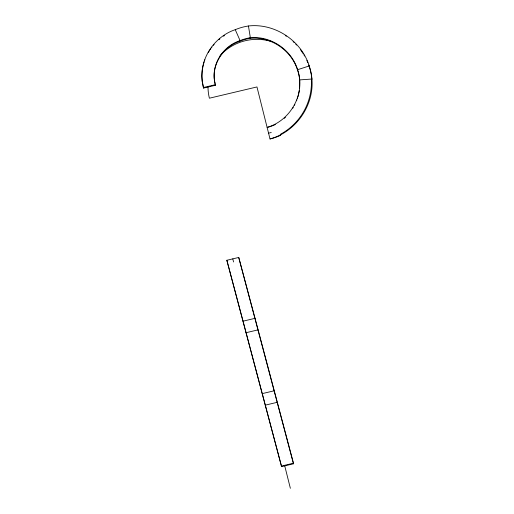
<?xml version="1.0" encoding="UTF-8"?>
<svg xmlns="http://www.w3.org/2000/svg" width="514" height="514" viewBox="0 0 514 514"><rect width="100%" height="100%" fill="white"/><g stroke="black" fill="none" stroke-linecap="round" stroke-linejoin="round"><path stroke-width="0.77" d="M214.826 82.189L215.405 85.273L203.512 88.093L202.574 83.146M281.582 466.622L226.847 260.27L238.734 257.456L255.047 318.333L293.475 463.21L293.475 463.801L281.582 466.622L226.847 260.27M299.559 88.575L299.688 80.216M202.272 70.521L201.938 76.04L202.265 81.565M299.354 90.239L298.576 94.351M202.42 69.422L203.255 65.072M298.377 95.167L297.934 96.78M203.531 63.993L204.154 61.86M297.426 98.38L297.69 97.583M204.508 60.806L204.88 59.759M296.565 100.738L296.867 99.954M294.471 105.293L294.856 104.554M208.196 52.685L209.352 50.764M292.807 108.197L293.243 107.484M209.969 49.819L210.605 48.888M211.267 47.975L211.948 47.076M213.374 45.316L214.113 44.461M285.456 117.237L284.236 118.361M218.996 39.681L219.876 38.942M223.564 36.198L224.528 35.562M208.003 86.763A48.959 47.584 0.3 0 0 209.397 98.206L256.961 86.943L270.017 138.96C295.717 131.963 314.266 105.614 311.914 79.034A55.03 53.488 0.3 0 0 309.222 65.946C301.448 40.651 274.784 22.976 248.448 25.976A55.03 53.488 0.3 0 0 235.251 29.677C213.689 36.841 198.661 59.99 202.407 82.664M299.688 80.216A42.803 41.602 0.3 0 0 297.522 70.045C291.419 50.276 270.756 36.205 250.087 38.344A42.803 41.602 0.3 0 0 239.839 41.281C224.098 46.414 212.455 62.727 214.338 79.439M275.42 124.523A42.816 41.615 0.3 0 1 267.113 127.401C287.249 121.587 301.519 100.77 299.707 79.895A42.803 41.602 0.3 0 0 297.612 69.711C291.624 49.903 271.039 35.71 250.35 37.728A42.803 41.602 0.3 0 0 240.083 40.606C223.686 45.785 211.922 63.036 214.434 80.28M297.612 69.711L309.222 65.946M203.518 87.496L215.405 84.681M243.161 321.147L255.047 318.333M246.058 332.706L257.951 329.892M262.371 393.589L274.264 390.775M265.269 405.148L277.162 402.334M281.582 466.025L293.475 463.21M299.707 79.895L311.914 79.034M285.302 35.55L286.337 36.224M293.115 41.57L294.021 42.411M295.768 44.153L296.617 45.052M300.568 49.813L303.35 53.906M303.992 54.966L304.609 56.032M280.361 134.591L280.689 135.266A55.049 53.501 0.3 0 1 270.017 138.96M239.537 40.6L239.839 41.281M306.852 60.446L307.828 62.721M235.251 29.671L240.083 40.606M308.708 65.04L309.107 66.21A55.03 53.488 0.3 0 1 311.889 79.284M293.475 463.801L238.734 257.456M215.193 84.45L215.405 85.273M203.512 88.093L202.407 82.041M232.791 258.863L233.574 261.973M284.705 465.748L290.365 488.3M215 83.621L214.544 80.512M249.958 37.612L250.087 38.344M248.448 25.976L250.35 37.728M214.434 79.664L214.544 81.122M311.375 79.323A57.774 56.154 -55 0 1 280.258 134.398M271.263 132.458A48.959 47.584 0.3 0 1 268.565 133.177M220.076 55.647A48.959 47.584 0.3 0 1 272.253 41.743"/></g></svg>
